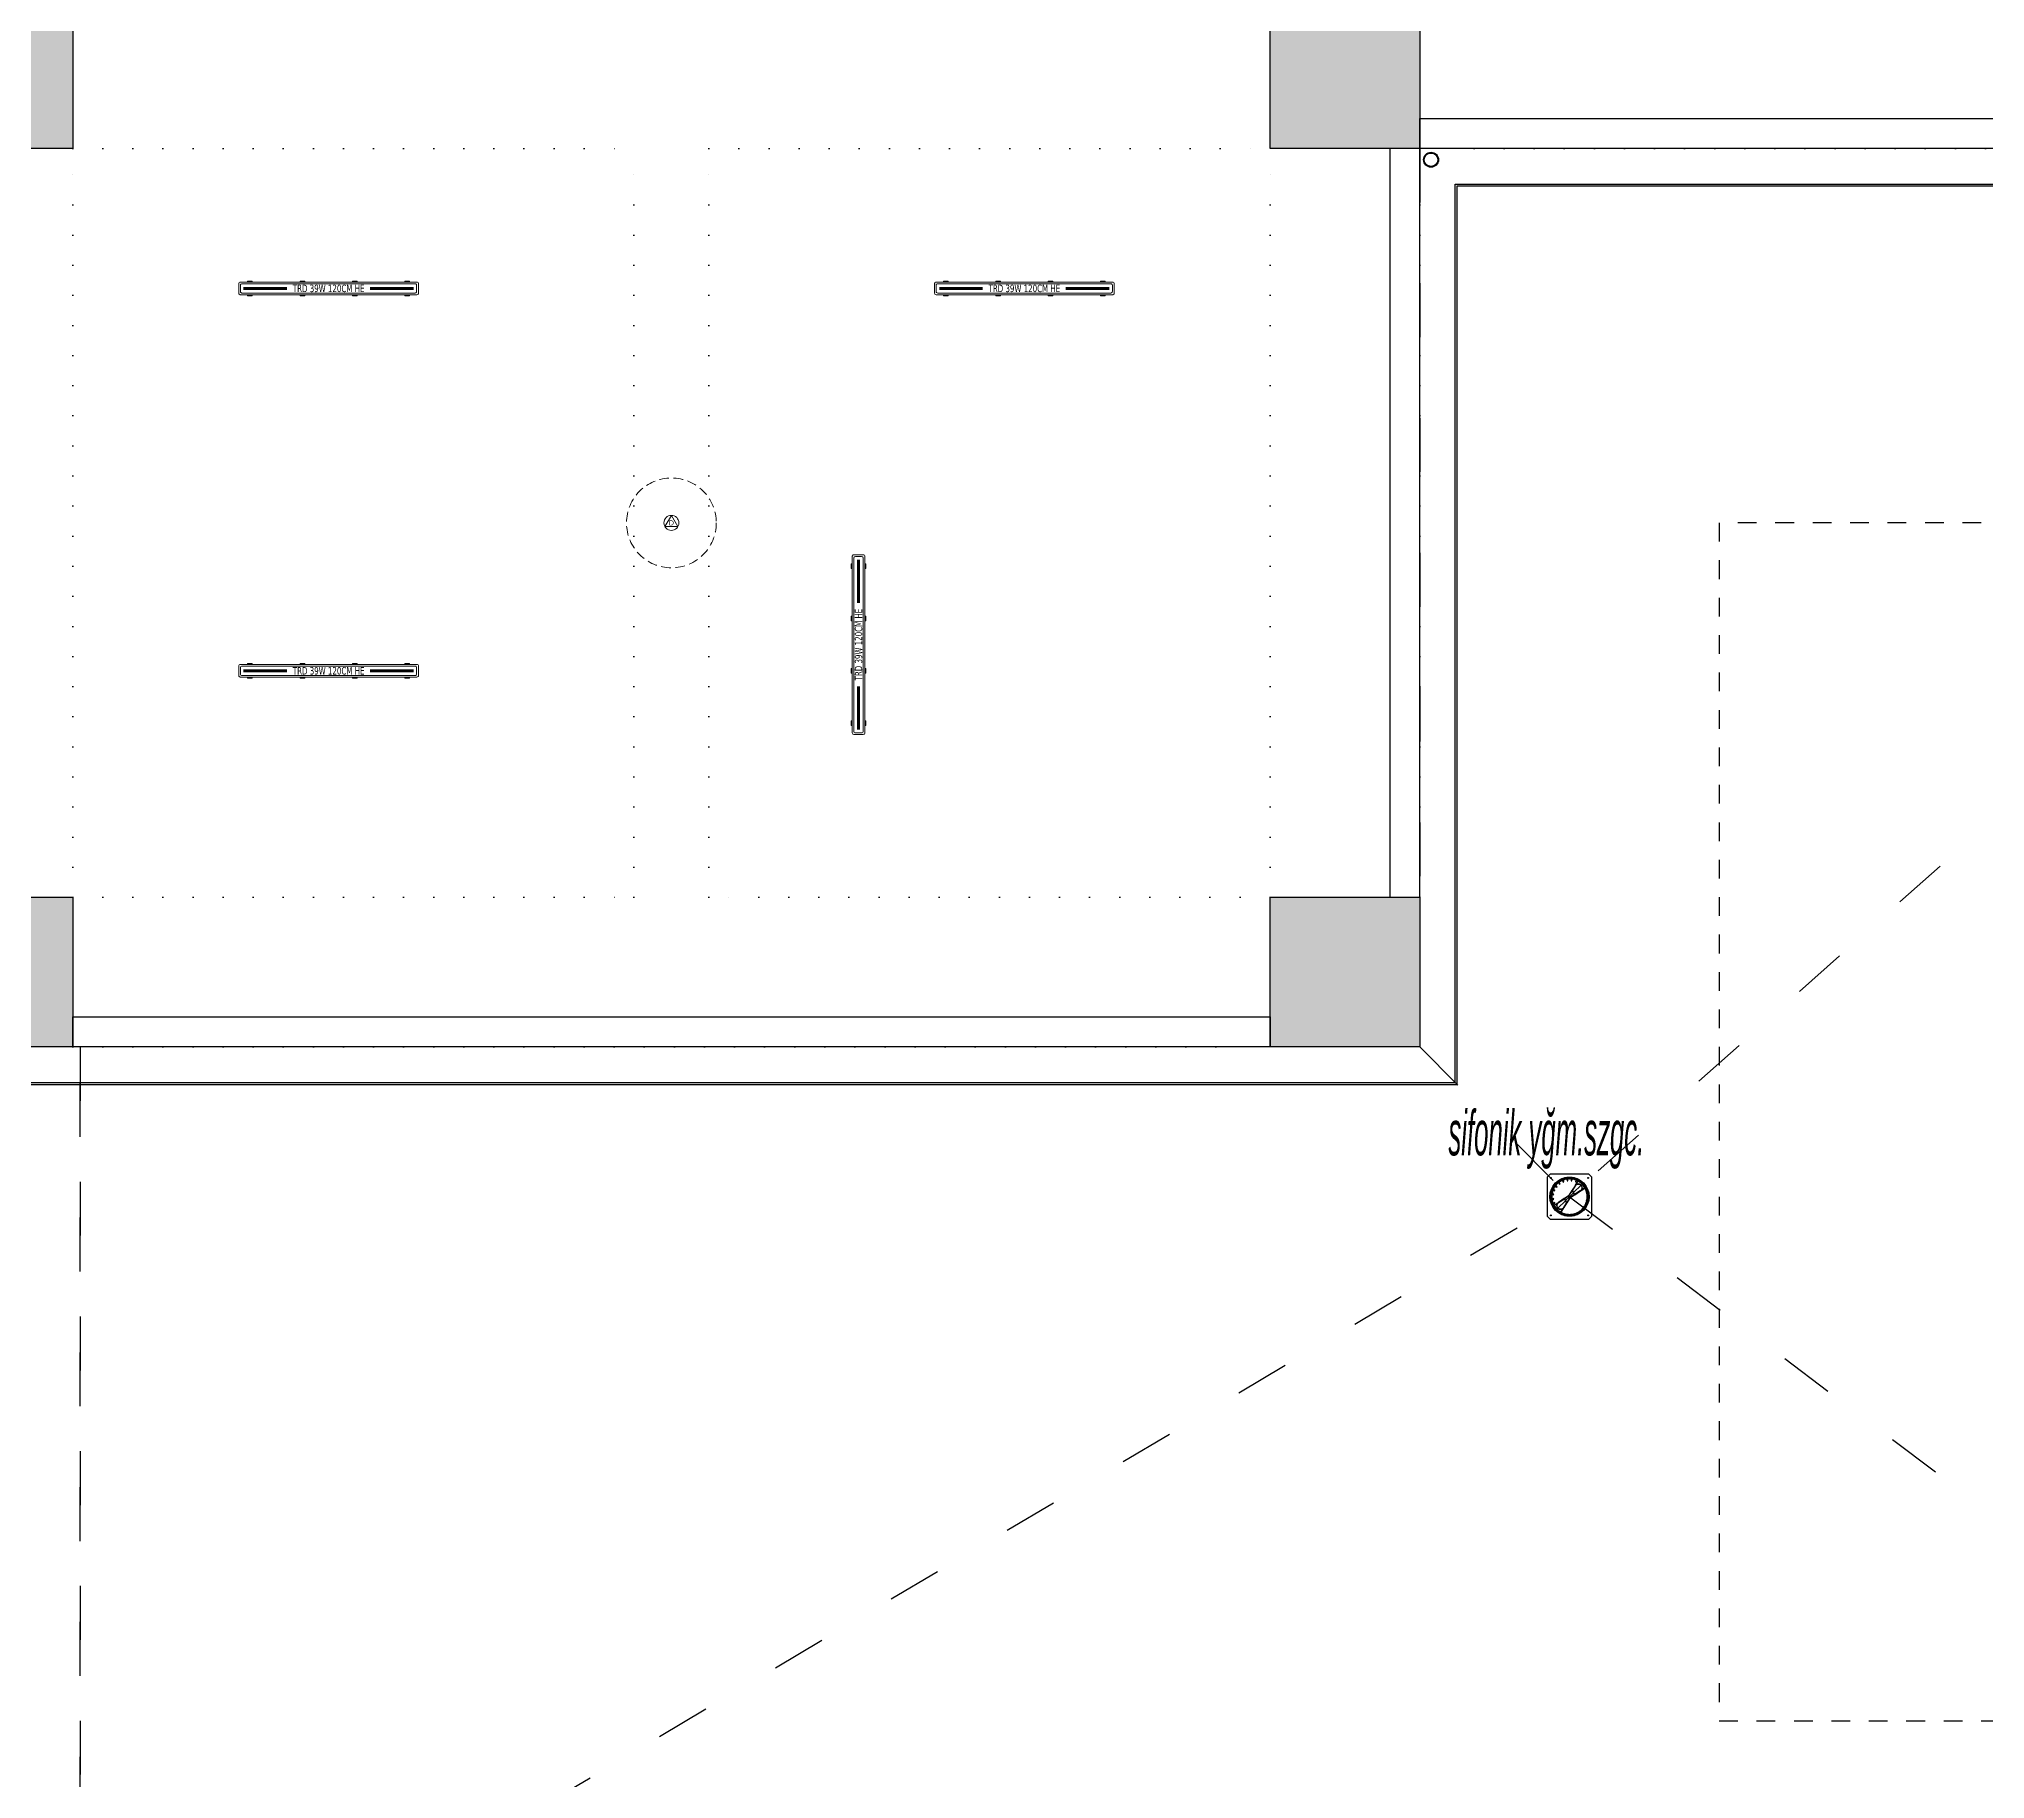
# Model space of a CAD drawing. Header units: centimetres. Extents: x 405564 to 502064, y 46284 to 60634.
# Drawn here: x 421527 to 422827, y 53944 to 55106 of the extents above; entities that cross this region are included whole.
import ezdxf
from ezdxf.enums import TextEntityAlignment as Align

# ---------------------------------------------------------------- set-up
doc = ezdxf.new("R2010")
doc.units = ezdxf.units.CM
for name, pattern in [('3+1_3b$0$DASHED', [0.25, 0.125, -0.125]), ('ACAD_ISO03W100', [30, 12, -18]), ('ACAD_ISO07W100', [3, 0, -3]), ('DOT', [0.25, 0, -0.25]), ('HIDDEN', [9.525, 6.35, -3.175])]:
    doc.linetypes.add(name, pattern=pattern)
doc.layers.get('0').update_dxf_attribs({"color": 8, "lineweight": 9})
for name, color, linetype, lineweight in [('0-KRCN-AYDINLATMA-130426', 8, 'Continuous', 9), ('0-KRCN-MİMARİ-220526', 8, 'Continuous', 9), ('0-KRCN-SHT-YAZI-ÇAP-PİSSU', 41, 'Continuous', 30), ('GEB-BEZUG', 8, 'Continuous', 25)]:
    doc.layers.add(name, color=color, linetype=linetype, lineweight=lineweight)
for name, color, linetype in [('AS_DOS_TERAS_UST', 8, 'ACAD_ISO07W100'), ('AS_DUV_CIMENTO ESASLI PANEL CEPHE KAPLAMASI', 8, 'Continuous'), ('AS_DUV_GAZBETON', 8, 'Continuous'), ('AS_GOR', 8, 'Continuous'), ('AS_TA_BETONARME', 5, 'Continuous'), ('AS_TA_TARAMA', 8, 'Continuous'), ('AS_TES_SUZGEC', 171, 'Continuous'), ('AS_YAZI_EGIM', 8, 'Continuous')]:
    doc.layers.add(name, color=color, linetype=linetype)
doc.styles.add('2', font='arial.ttf', dxfattribs={"width": 0.9, "height": 200})
doc.styles.add('TAHOMA', font='tahoma.ttf')
doc.styles.add('ÇAP-2', font='ARIALNBI.TTF')

# ---------------------------------------------------------------- blocks, each defined once
blk = doc.blocks.new('TRD 39W 120CM ELP')
at = {"layer": '0-KRCN-AYDINLATMA-130426'}
h = blk.add_hatch(color=256, dxfattribs=at)
h.dxf.hatch_style = 1
h.paths.add_polyline_path([(-54.3, 4.2), (-51.2, 4.2), (-51.2, 4.9), (-54.3, 4.9)])
h = blk.add_hatch(color=256, dxfattribs=at)
h.dxf.hatch_style = 1
h.paths.add_polyline_path([(-19.3, 4.2), (-16.2, 4.2), (-16.2, 4.9), (-19.3, 4.9)])
h = blk.add_hatch(color=256, dxfattribs=at)
h.dxf.hatch_style = 1
h.paths.add_polyline_path([(15.7, 4.2), (18.8, 4.2), (18.8, 4.9), (15.7, 4.9)])
h = blk.add_hatch(color=256, dxfattribs=at)
h.dxf.hatch_style = 1
h.paths.add_polyline_path([(50.7, 4.2), (53.8, 4.2), (53.8, 4.9), (50.7, 4.9)])
h = blk.add_hatch(color=256, dxfattribs=at)
h.dxf.hatch_style = 1
h.paths.add_polyline_path([(-54.3, -4.2), (-51.2, -4.2), (-51.2, -4.9), (-54.3, -4.9)])
h = blk.add_hatch(color=256, dxfattribs=at)
h.dxf.hatch_style = 1
h.paths.add_polyline_path([(-19.3, -4.2), (-16.2, -4.2), (-16.2, -4.9), (-19.3, -4.9)])
h = blk.add_hatch(color=256, dxfattribs=at)
h.dxf.hatch_style = 1
h.paths.add_polyline_path([(15.7, -4.2), (18.8, -4.2), (18.8, -4.9), (15.7, -4.9)])
h = blk.add_hatch(color=256, dxfattribs=at)
h.dxf.hatch_style = 1
h.paths.add_polyline_path([(50.7, -4.2), (53.8, -4.2), (53.8, -4.9), (50.7, -4.9)])
for points in [[(-59.2, 4.2), (58.8, 4.2, -0.414214), (59.8, 3.2), (59.8, -3.2, -0.414214), (58.8, -4.2), (-59.2, -4.2, -0.414214), (-60.2, -3.2), (-60.2, 3.2, -0.414214)], [(-58.1, 3.1), (57.6, 3.1, -0.414214), (58.6, 2.1), (58.6, -2.1, -0.414214), (57.6, -3.1), (-58.1, -3.1, -0.414214), (-59.1, -2.1), (-59.1, 2.1, -0.414214)]]:
    blk.add_lwpolyline(points, format="xyb", close=True, dxfattribs=at)
at = {"layer": '0-KRCN-AYDINLATMA-130426', "const_width": 2, "elevation": 1}
for points in [[(-57.1, 0), (-28, 0)], [(27.5, 0), (56.6, 0)]]:
    blk.add_lwpolyline(points, dxfattribs=at)
at = {"layer": '0-KRCN-AYDINLATMA-130426'}
for points in [[(-54.3, 4.2), (-51.2, 4.2), (-51.2, 4.9), (-54.3, 4.9)], [(-19.3, 4.2), (-16.2, 4.2), (-16.2, 4.9), (-19.3, 4.9)], [(15.7, 4.2), (18.8, 4.2), (18.8, 4.9), (15.7, 4.9)], [(50.7, 4.2), (53.8, 4.2), (53.8, 4.9), (50.7, 4.9)], [(-54.3, -4.2), (-51.2, -4.2), (-51.2, -4.9), (-54.3, -4.9)], [(-19.3, -4.2), (-16.2, -4.2), (-16.2, -4.9), (-19.3, -4.9)], [(15.7, -4.2), (18.8, -4.2), (18.8, -4.9), (15.7, -4.9)], [(50.7, -4.2), (53.8, -4.2), (53.8, -4.9), (50.7, -4.9)]]:
    blk.add_lwpolyline(points, close=True, dxfattribs=at)
at = {"layer": '0-KRCN-AYDINLATMA-130426', "ltscale": 60, "style": 'TAHOMA', "width": 0.8}
blk.add_text('TRD 39W 120CM HE', height=5, dxfattribs=at).set_placement((-0.2, 0), align=Align.MIDDLE_CENTER)
blk = doc.blocks.new('KD')
at = {"layer": '0-KRCN-AYDINLATMA-130426'}
for p, q in [((0, 5), (-4.3, -2.5)), ((4.3, -2.5), (0, 5)), ((4.3, -2.5), (-4.3, -2.5))]:
    blk.add_line(p, q, dxfattribs=at)
at = {"layer": '0-KRCN-AYDINLATMA-130426', "linetype": 'HIDDEN'}
blk.add_circle((0, 0), 30, dxfattribs=at)
at = {"layer": '0-KRCN-AYDINLATMA-130426'}
blk.add_circle((0, 0), 5, dxfattribs=at)
at = {"layer": '0-KRCN-AYDINLATMA-130426', "style": '2'}
blk.add_text('D', height=3.36, dxfattribs=at).set_placement((0, 0), align=Align.MIDDLE_CENTER)
blk = doc.blocks.new('G$C4A951D59')
at = {"layer": '0-KRCN-AYDINLATMA-130426'}
for name, p in [('TRD 39W 120CM ELP', (16156.9, 7805.1)), ('TRD 39W 120CM ELP', (16621.7, 7805.1)), ('KD', (16385.7, 7648.5)), ('TRD 39W 120CM ELP', (16156.9, 7549.7))]:
    blk.add_blockref(name, p, dxfattribs=at)
at = {"layer": '0-KRCN-AYDINLATMA-130426', "rotation": 90}
blk.add_blockref('TRD 39W 120CM ELP', (16510.7, 7567.4), dxfattribs=at)
blk = doc.blocks.new('Einfügepunkt')
at = {"layer": 'GEB-BEZUG'}
for p, q in [((-1, -1), (1, 1)), ((-1, 1), (1, -1))]:
    blk.add_line(p, q, dxfattribs=at)
blk = doc.blocks.new('sifonik-suzgec')
at = {"layer": 'AS_TES_SUZGEC', "ltscale": 25}
for p, q in [((-15, 13), (-13, 15)), ((13, 15), (-13, 15)), ((0, 13.1), (-0.2, 12.9)), ((0, 13.1), (0, 12.3)), ((0.2, 12.9), (0, 13.1)), ((13, 15), (15, 13)), ((-15, 13), (-15, -13)), ((-12.9, 0.2), (-13.1, 0)), ((-12.9, 0.2), (-12.2, 0.2)), ((-12.4, 3.5), (-12.6, 3.4)), ((-12.6, 3.4), (-12.5, 3.2)), ((-12.6, 3.4), (-11.9, 3.2)), ((-12.5, 3.2), (-11.8, 3)), ((-12.4, 3.5), (-11.7, 3.3)), ((-12.3, 0), (-12.2, 0.2)), ((-12.2, 0.2), (-11.8, 0.2)), ((-11.9, 3.2), (-11.7, 3.3)), ((-11.8, 3), (-11.9, 3.2)), ((-11.4, 2.9), (-11.8, 3)), ((-11.7, 3.3), (-11.3, 3.2)), ((-10.5, 1.6), (-11.7, 1.7)), ((-11.7, 1.4), (-10.6, 1.2)), ((-11.1, 6.6), (-11.3, 6.5)), ((-11.3, 6.5), (-11.3, 6.3)), ((-11.3, 6.5), (-10.7, 6.2)), ((-11.3, 6.3), (-10.6, 5.9)), ((-11.1, 6.6), (-10.4, 6.2)), ((-11, 4.3), (-9.9, 3.9)), ((-9.8, 4.2), (-10.8, 4.7)), ((-10.7, 6.2), (-10.4, 6.2)), ((-10.6, 5.9), (-10.7, 6.2)), ((-10.3, 5.7), (-10.6, 5.9)), ((-10.6, 1.2), (-10.5, 1.6)), ((-10.4, 6.2), (-10.1, 6.1)), ((-9.9, 3.9), (-9.8, 4.2)), ((-9.5, 7), (-8.5, 6.3)), ((-8.3, 6.6), (-9.3, 7.3)), ((-9.2, 9.2), (-9.2, 9)), ((-9, 9.2), (-9.2, 9.2)), ((-9.2, 9.2), (-8.7, 8.7)), ((-9.2, 9), (-8.7, 8.5)), ((-9, 9.2), (-8.5, 8.7)), ((-8.7, 8.7), (-8.5, 8.7)), ((-8.7, 8.5), (-8.7, 8.7)), ((-8.5, 8.2), (-8.7, 8.5)), ((-8.5, 8.7), (-8.2, 8.5)), ((-8.5, 6.3), (-8.3, 6.6)), ((-7.3, 9.3), (-6.6, 8.3)), ((-6.3, 8.5), (-7, 9.5)), ((-6.5, 11.3), (-6.6, 11.1)), ((-6.6, 11.1), (-6.2, 10.4)), ((-6.6, 8.3), (-6.3, 8.5)), ((-6.5, 11.3), (-6.2, 10.7)), ((-6.3, 11.3), (-6.5, 11.3)), ((-6.3, 11.3), (-5.9, 10.6)), ((-6.2, 10.7), (-5.9, 10.6)), ((-6.2, 10.4), (-6.2, 10.7)), ((-6.1, 10.1), (-6.2, 10.4)), ((-5.9, 10.6), (-5.7, 10.3)), ((-4.7, 10.8), (-4.2, 9.8)), ((-3.9, 9.9), (-4.3, 11)), ((-4.2, 9.8), (-3.9, 9.9)), ((-3.4, 12.6), (-3.5, 12.4)), ((-3.5, 12.4), (-3.3, 11.7)), ((-3.4, 12.6), (-3.2, 11.9)), ((-3.2, 12.5), (-3.4, 12.6)), ((-3.3, 11.7), (-3.2, 11.9)), ((-3.2, 11.3), (-3.3, 11.7)), ((-0.6, 0.6), (-3.3, -1.2)), ((-3.3, -1.3), (-0.5, 0.5)), ((-3.2, 12.5), (-3, 11.8)), ((-3.2, 11.9), (-3, 11.8)), ((-3, 11.8), (-2.9, 11.4)), ((-1.7, 11.7), (-1.6, 10.5)), ((-1.6, 10.5), (-1.2, 10.6)), ((-1.2, 10.6), (-1.4, 11.7)), ((1.8, 4.2), (-0.6, 0.6)), ((-0.6, 0.6), (-0.5, 0.5)), ((-0.5, 0.5), (1.8, 4.1)), ((-0.5, 0.5), (0, 0)), ((-0.2, 12.9), (-0.2, 12.2)), ((-0.2, 12.2), (0, 12.3)), ((-0.2, 11.8), (-0.2, 12.2)), ((0, 12.3), (0.2, 12.2)), ((0, 0), (2.6, 2.6)), ((0, 0), (0, 0.2)), ((0.2, 12.9), (0.2, 12.2)), ((0.2, 12.2), (0.2, 11.8)), ((3.3, 1.3), (0.5, -0.5)), ((0.6, -0.6), (3.3, 1.2)), ((1.4, 11.7), (1.2, 10.6)), ((1.2, 10.6), (1.6, 10.5)), ((1.6, 10.5), (1.7, 11.7)), ((1.9, 4.3), (1.8, 4.2)), ((1.8, 4.2), (1.8, 4.1)), ((1.8, 4.2), (1.8, 4.2)), ((1.8, 4.1), (1.8, 4.2)), ((2.6, 2.6), (1.8, 4.2)), ((1.8, 4.1), (2.6, 2.6)), ((3.8, 7.3), (1.9, 4.3)), ((1.9, 4.3), (3.9, 7.2)), ((1.9, 4.2), (1.9, 4.3)), ((1.9, 4.3), (1.9, 4.2)), ((1.9, 4.3), (1.9, 4.3)), ((2.7, 2.7), (1.9, 4.3)), ((1.9, 4.2), (2.7, 2.7)), ((2.6, 2.6), (2.6, 2.6)), ((2.6, 2.6), (2.6, 2.6)), ((2.6, 2.6), (3.3, 1.3)), ((3.3, 1.3), (2.6, 2.6)), ((2.7, 2.7), (7.7, 7.7)), ((2.7, 2.7), (2.7, 2.7)), ((2.7, 2.7), (2.7, 2.7)), ((2.7, 2.7), (3.4, 1.4)), ((3.4, 1.4), (2.7, 2.7)), ((2.9, 11.4), (3, 11.8)), ((3.2, 12.5), (3, 11.8)), ((3, 11.8), (3.2, 11.9)), ((3.4, 12.6), (3.2, 11.9)), ((3.4, 12.6), (3.2, 12.5)), ((3.2, 11.9), (3.3, 11.7)), ((3.3, 11.7), (3.2, 11.3)), ((3.5, 12.4), (3.3, 11.7)), ((3.3, 1.2), (3.5, 1.3)), ((3.3, 1.3), (3.3, 1.3)), ((3.3, 1.2), (3.3, 1.3)), ((3.3, 1.3), (3.3, 1.2)), ((3.5, 12.4), (3.4, 12.6)), ((7.2, 3.9), (3.4, 1.4)), ((3.4, 1.4), (3.4, 1.4)), ((3.5, 1.3), (3.4, 1.4)), ((3.4, 1.4), (3.5, 1.3)), ((3.5, 1.3), (7.3, 3.8)), ((3.8, 7.3), (4.1, 7.7)), ((4.3, 11), (3.9, 9.9)), ((3.9, 9.9), (4.2, 9.8)), ((4.1, 7.7), (5.7, 10.3)), ((4.2, 9.8), (4.7, 10.8)), ((5.7, 10.3), (5.9, 10.5)), ((6.3, 11.3), (5.9, 10.5)), ((5.9, 10.5), (6.1, 10.6)), ((6.5, 11.3), (6.1, 10.6)), ((6.1, 10.6), (6.2, 10.3)), ((6.2, 10.3), (6.1, 10.1)), ((6.6, 11.1), (6.2, 10.3)), ((6.5, 11.3), (6.3, 11.3)), ((6.6, 11.1), (6.5, 11.3)), ((6.6, 9.8), (6.8, 9.9)), ((7.2, 9.3), (7.4, 9.5)), ((7.7, 4.1), (7.3, 3.8)), ((7.7, 9.2), (7.6, 9.1)), ((7.7, 7.7), (8.6, 8.6)), ((7.7, 4.1), (10.3, 5.7)), ((10.3, 5.8), (7.9, 4.3)), ((8.2, 8.5), (8.4, 8.6)), ((9, 9.2), (8.4, 8.6)), ((8.4, 8.6), (8.6, 8.6)), ((8.6, 8.4), (8.5, 8.2)), ((9.2, 9.2), (8.6, 8.6)), ((9.2, 9), (8.6, 8.4)), ((8.6, 8.6), (8.6, 8.4)), ((9.2, 9.2), (9, 9.2)), ((9.1, 7.6), (9.2, 7.7)), ((9.2, 9), (9.2, 9.2)), ((9.3, 7.2), (9.5, 7.4)), ((9.9, 6.8), (9.8, 6.6)), ((10.1, 6.1), (10.3, 6.2)), ((11.1, 6.6), (10.3, 6.2)), ((10.3, 6.2), (10.6, 6.1)), ((10.5, 6), (10.3, 5.8)), ((10.3, 5.7), (10.5, 5.9)), ((10.3, 5.8), (10.3, 5.7)), ((11.3, 6.3), (10.5, 5.9)), ((10.6, 6.1), (10.5, 6)), ((10.5, 5.9), (10.5, 6)), ((11.3, 6.5), (10.6, 6.1)), ((11.3, 6.5), (11.1, 6.6)), ((11.3, 6.3), (11.3, 6.5)), ((11.7, 3.3), (11.3, 3.2)), ((11.4, 2.9), (11.8, 3)), ((12.4, 3.5), (11.7, 3.3)), ((11.9, 3.2), (11.7, 3.3)), ((11.8, 3), (11.9, 3.2)), ((12.5, 3.2), (11.8, 3)), ((12.2, 0.2), (11.8, 0.2)), ((12.6, 3.4), (11.9, 3.2)), ((12.3, 0), (12.2, 0.2)), ((12.9, 0.2), (12.2, 0.2)), ((12.6, 3.4), (12.4, 3.5)), ((12.5, 3.2), (12.6, 3.4)), ((13.1, 0), (12.9, 0.2)), ((15, -13), (15, 13)), ((-13, -15), (-15, -13)), ((-13.1, 0), (-12.9, -0.2)), ((-13.1, 0), (-12.3, 0)), ((-12.9, -0.2), (-12.2, -0.2)), ((-12.5, -3.2), (-12.6, -3.4)), ((-12.6, -3.4), (-11.9, -3.2)), ((-12.6, -3.4), (-12.4, -3.5)), ((-12.5, -3.2), (-11.8, -3)), ((-12.4, -3.5), (-11.7, -3.3)), ((-12.2, -0.2), (-12.3, 0)), ((-11.8, -0.2), (-12.2, -0.2)), ((-11.9, -3.2), (-11.8, -3)), ((-11.7, -3.3), (-11.9, -3.2)), ((-11.8, -3), (-11.4, -2.9)), ((-10.6, -1.2), (-11.7, -1.4)), ((-11.7, -1.7), (-10.5, -1.6)), ((-11.3, -3.2), (-11.7, -3.3)), ((-11.3, -6.3), (-10.5, -5.9)), ((-11.3, -6.5), (-10.6, -6.1)), ((-11.3, -6.3), (-11.3, -6.5)), ((-11.3, -6.5), (-11.1, -6.6)), ((-11.1, -6.6), (-10.3, -6.2)), ((-9.9, -3.9), (-11, -4.3)), ((-10.8, -4.7), (-9.8, -4.2)), ((-10.5, -1.6), (-10.6, -1.2)), ((-10.6, -6.1), (-10.5, -5.9)), ((-10.3, -6.2), (-10.6, -6.1)), ((-10.5, -5.9), (-10.3, -5.7)), ((-10.3, -5.7), (-7.7, -4.1)), ((-10.1, -6.1), (-10.3, -6.2)), ((-9.8, -4.2), (-9.9, -3.9)), ((-9.9, -6.8), (-9.8, -6.6)), ((-9.3, -7.2), (-9.5, -7.4)), ((-9.1, -7.6), (-9.2, -7.7)), ((-9.2, -9), (-8.6, -8.4)), ((-9.2, -9.2), (-8.6, -8.6)), ((-9.2, -9), (-9.2, -9.2)), ((-9.2, -9.2), (-9, -9.2)), ((-9, -9.2), (-8.4, -8.6)), ((-8.6, -8.6), (-7.7, -7.7)), ((-8.6, -8.4), (-8.5, -8.2)), ((-8.6, -8.6), (-8.6, -8.4)), ((-8.4, -8.6), (-8.6, -8.6)), ((-8.2, -8.5), (-8.4, -8.6)), ((-7.7, -7.7), (-2.7, -2.7)), ((-7.7, -4.1), (-7.3, -3.8)), ((-7.7, -9.2), (-7.6, -9.1)), ((-7.2, -9.3), (-7.4, -9.5)), ((-3.5, -1.3), (-7.3, -3.8)), ((-7.3, -3.9), (-3.4, -1.4)), ((-6.6, -9.8), (-6.8, -9.9)), ((-6.6, -11.1), (-6.2, -10.3)), ((-6.6, -11.1), (-6.5, -11.3)), ((-6.5, -11.3), (-6.1, -10.6)), ((-6.5, -11.3), (-6.3, -11.3)), ((-6.3, -11.3), (-5.9, -10.5)), ((-6.2, -10.3), (-6.1, -10.1)), ((-6.1, -10.6), (-6.2, -10.3)), ((-6, -10.5), (-6.1, -10.6)), ((-5.8, -10.3), (-6, -10.5)), ((-6, -10.5), (-5.9, -10.5)), ((-5.9, -10.5), (-5.7, -10.3)), ((-4.3, -7.9), (-5.8, -10.3)), ((-5.7, -10.3), (-5.8, -10.3)), ((-5.7, -10.3), (-4.1, -7.7)), ((-3.8, -7.3), (-4.1, -7.7)), ((-1.9, -4.3), (-3.9, -7.3)), ((-3.8, -7.3), (-1.9, -4.3)), ((-3.3, -1.2), (-3.5, -1.3)), ((-3.5, -1.3), (-3.4, -1.4)), ((-3.4, -1.4), (-3.5, -1.3)), ((-3.5, -12.4), (-3.3, -11.7)), ((-3.5, -12.4), (-3.4, -12.6)), ((-3.4, -1.4), (-3.4, -1.4)), ((-2.7, -2.7), (-3.4, -1.4)), ((-3.4, -1.4), (-2.7, -2.7)), ((-3.4, -12.6), (-3.2, -11.9)), ((-3.4, -12.6), (-3.2, -12.5)), ((-3.3, -1.3), (-3.3, -1.2)), ((-3.3, -1.2), (-3.3, -1.3)), ((-3.3, -1.3), (-3.3, -1.3)), ((-2.6, -2.6), (-3.3, -1.3)), ((-3.3, -1.3), (-2.6, -2.6)), ((-3.2, -11.3), (-3.3, -11.7)), ((-3.3, -11.7), (-3.2, -11.9)), ((-3.2, -11.9), (-3, -11.8)), ((-3.2, -12.5), (-3, -11.8)), ((-3, -11.8), (-2.9, -11.4)), ((-2.7, -2.7), (-2.7, -2.7)), ((-2.7, -2.7), (-1.9, -4.3)), ((-1.9, -4.2), (-2.7, -2.7)), ((-2.7, -2.7), (-2.7, -2.7)), ((-2.6, -2.6), (0, 0)), ((-2.6, -2.6), (-2.6, -2.6)), ((-2.6, -2.6), (-1.8, -4.2)), ((-1.8, -4.1), (-2.6, -2.6)), ((-2.6, -2.6), (-2.6, -2.6)), ((-1.9, -4.3), (-1.8, -4.2)), ((-1.9, -4.2), (-1.9, -4.3)), ((-1.9, -4.3), (-1.9, -4.2)), ((-1.9, -4.3), (-1.9, -4.3)), ((0.5, -0.5), (-1.8, -4.1)), ((-1.8, -4.2), (0.6, -0.6)), ((-1.8, -4.2), (-1.8, -4.1)), ((-1.8, -4.1), (-1.8, -4.2)), ((-1.8, -4.2), (-1.8, -4.2)), ((0, 0), (-0.3, 0)), ((-0.2, -11.8), (-0.2, -12.2)), ((-0.2, -12.2), (0, -12.3)), ((-0.2, -12.9), (-0.2, -12.2)), ((-0.2, -12.9), (0, -13.1)), ((0, 0), (0.5, -0.5)), ((0, 0), (0.2, 0)), ((0, 0), (0, -0.3)), ((0, -12.3), (0.2, -12.2)), ((0, -13.1), (0, -12.3)), ((0, -13.1), (0.2, -12.9)), ((0.2, -12.2), (0.2, -11.8)), ((0.2, -12.9), (0.2, -12.2)), ((0.6, -0.6), (0.5, -0.5)), ((2.9, -11.4), (3, -11.8)), ((3, -11.8), (3.2, -11.9)), ((3.2, -12.5), (3, -11.8)), ((3.3, -11.7), (3.2, -11.3)), ((3.2, -11.9), (3.3, -11.7)), ((3.4, -12.6), (3.2, -11.9)), ((3.2, -12.5), (3.4, -12.6)), ((3.5, -12.4), (3.3, -11.7)), ((3.4, -12.6), (3.5, -12.4)), ((5.7, -10.3), (5.9, -10.6)), ((5.9, -10.6), (6.2, -10.7)), ((6.3, -11.3), (5.9, -10.6)), ((6.2, -10.4), (6.1, -10.1)), ((6.2, -10.7), (6.2, -10.4)), ((6.6, -11.1), (6.2, -10.4)), ((6.5, -11.3), (6.2, -10.7)), ((6.3, -11.3), (6.5, -11.3)), ((6.5, -11.3), (6.6, -11.1)), ((8.2, -8.5), (8.5, -8.7)), ((8.7, -8.5), (8.5, -8.2)), ((8.5, -8.7), (8.7, -8.7)), ((9, -9.2), (8.5, -8.7)), ((8.7, -8.7), (8.7, -8.5)), ((9.2, -9), (8.7, -8.5)), ((9.2, -9.2), (8.7, -8.7)), ((9, -9.2), (9.2, -9.2)), ((9.2, -9.2), (9.2, -9)), ((10.1, -6.1), (10.4, -6.2)), ((10.6, -5.9), (10.3, -5.7)), ((10.4, -6.2), (10.7, -6.2)), ((11.1, -6.6), (10.4, -6.2)), ((10.7, -6.2), (10.6, -5.9)), ((11.3, -6.3), (10.6, -5.9)), ((11.3, -6.5), (10.7, -6.2)), ((11.1, -6.6), (11.3, -6.5)), ((11.3, -3.2), (11.7, -3.3)), ((11.3, -6.5), (11.3, -6.3)), ((11.8, -3), (11.4, -2.9)), ((11.7, -3.3), (11.9, -3.2)), ((12.4, -3.5), (11.7, -3.3)), ((11.8, -0.2), (12.2, -0.2)), ((11.9, -3.2), (11.8, -3)), ((12.5, -3.2), (11.8, -3)), ((12.6, -3.4), (11.9, -3.2)), ((12.2, -0.2), (12.3, 0)), ((12.9, -0.2), (12.2, -0.2)), ((13.1, 0), (12.3, 0)), ((12.4, -3.5), (12.6, -3.4)), ((12.6, -3.4), (12.5, -3.2)), ((12.9, -0.2), (13.1, 0)), ((15, -13), (13, -15)), ((-13, -15), (13, -15))]:
    blk.add_line(p, q, dxfattribs=at)
for centre, radius in [((0, 0), 13.1), ((-12.5, 12.5), 0.3), ((12.5, 12.5), 0.3), ((-12.5, -12.5), 0.3), ((12.5, -12.5), 0.3)]:
    blk.add_circle(centre, radius, dxfattribs=at)
for centre, radius, start, end in [((0, 0), 12.9, 165.8007, 179.1993), ((0, 0), 12.6, 165.8198, 179.1802), ((0, 0), 12.9, 150.8007, 164.1993), ((0, 0), 12.6, 150.8198, 164.1802), ((0, 0), 12.1, 165.8539, 179.1461), ((0, 0), 12, 165.8607, 179.1393), ((0, 0), 11.8, 165.8753, 179.1247), ((0, 0), 11.8, 171.6247, 173.3753), ((0, 0), 12.1, 150.8539, 164.1461), ((0, 0), 12, 150.8607, 164.1393), ((0, 0), 11.8, 150.8753, 164.1247), ((0, 0), 12.9, 135.8007, 149.1993), ((0, 0), 11.8, 156.6247, 158.3753), ((0, 0), 12.6, 135.8198, 149.1802), ((0, 0), 12.1, 135.8539, 149.1461), ((0, 0), 12, 135.8607, 149.1393), ((0, 0), 11.8, 135.8753, 149.1247), ((0, 0), 11.8, 141.6247, 143.3753), ((0, 0), 12.9, 120.8007, 134.1993), ((0, 0), 12.6, 120.8198, 134.1802), ((0, 0), 12.1, 120.8539, 134.1461), ((0, 0), 12, 120.8607, 134.1393), ((0, 0), 11.8, 120.8753, 134.1247), ((0, 0), 11.8, 126.6247, 128.3753), ((0, 0), 12.9, 105.8007, 119.1993), ((0, 0), 12.6, 105.8198, 119.1802), ((0, 0), 12.1, 105.8539, 119.1461), ((0, 0), 12, 105.8607, 119.1393), ((0, 0), 11.8, 105.8753, 119.1247), ((0, 0), 11.8, 111.6247, 113.3753), ((0, 0), 12.9, 90.8007, 104.1993), ((0, 0), 12.6, 90.8198, 104.1802), ((0, 0), 12.1, 90.8539, 104.1461), ((0, 0), 12, 90.8607, 104.1393), ((0, 0), 11.8, 90.8753, 104.1247), ((0, 0), 11.8, 96.6247, 98.3753), ((0, 0), 12.9, 75.8007, 89.1993), ((0, 0), 12.6, 75.8198, 89.1802), ((0, 0), 12.1, 75.8539, 89.1461), ((0, 0), 12, 75.8607, 89.1393), ((0, 0), 11.8, 75.8753, 89.1247), ((0, 0), 11.8, 81.6247, 83.3753), ((0, 0), 11.8, 60.8753, 74.1247), ((0, 0), 12.1, 60.8539, 74.1461), ((0, 0), 12, 60.8607, 74.1393), ((0, 0), 12.6, 60.8198, 74.1802), ((0, 0), 12.9, 60.8007, 74.1993), ((5.9, 5.9), 2.58, 45, 135.7807), ((0, 0), 11.8, 66.6247, 68.3753), ((0, 0), 11.8, 45.8753, 59.1247), ((0, 0), 12.1, 45.8539, 59.1461), ((0, 0), 12, 55.6693, 59.1393), ((0, 0), 12.6, 45.8198, 59.1802), ((0, 0), 12.9, 45.8007, 59.1993), ((0, 0), 12, 52.1808, 55.6693), ((0, 0), 12, 45.8607, 50.069), ((5.9, 5.9), 2.58, 321.1789, 45), ((5.9, 5.9), 2.58, 314.2193, 321.1789), ((0, 0), 11.8, 30.8753, 44.1247), ((0, 0), 12, 39.931, 44.1393), ((0, 0), 12.1, 30.8539, 44.1461), ((0, 0), 12.6, 30.8198, 44.1802), ((0, 0), 12.9, 30.8007, 44.1993), ((0, 0), 12, 34.3307, 37.8192), ((0, 0), 12, 30.8607, 34.3307), ((0, 0), 11.8, 15.8753, 29.1247), ((0, 0), 12, 15.8607, 29.1393), ((0, 0), 12.1, 15.8539, 29.1461), ((0, 0), 12.6, 15.8198, 29.1802), ((0, 0), 12.9, 15.8007, 29.1993), ((0, 0), 11.8, 0.8753, 14.1247), ((0, 0), 12, 0.8607, 14.1393), ((0, 0), 12.1, 0.8539, 14.1461), ((0, 0), 12.6, 0.8198, 14.1802), ((0, 0), 12.9, 0.8007, 14.1993), ((0, 0), 12.9, 180.8007, 194.1993), ((0, 0), 12.6, 180.8198, 194.1802), ((0, 0), 12.9, 195.8007, 209.1993), ((0, 0), 12.1, 180.8539, 194.1461), ((0, 0), 12.6, 195.8198, 209.1802), ((0, 0), 12, 180.8607, 194.1393), ((0, 0), 11.8, 180.8753, 194.1247), ((0, 0), 11.8, 186.6247, 188.3753), ((0, 0), 12.1, 195.8539, 209.1461), ((0, 0), 12, 195.8607, 209.1393), ((0, 0), 11.8, 195.8753, 209.1247), ((0, 0), 12.9, 210.8007, 224.1993), ((0, 0), 11.8, 201.6247, 203.3753), ((0, 0), 12.6, 210.8198, 224.1802), ((0, 0), 12.1, 210.8539, 224.1461), ((0, 0), 12, 210.8607, 214.3307), ((0, 0), 11.8, 210.8753, 224.1247), ((0, 0), 12, 214.3307, 217.8192), ((0, 0), 12, 219.931, 224.1393), ((0, 0), 12.9, 225.8007, 239.1993), ((0, 0), 12.6, 225.8198, 239.1802), ((-5.9, -5.9), 2.58, 134.2193, 225), ((0, 0), 12, 225.8607, 230.069), ((0, 0), 12.1, 225.8539, 239.1461), ((0, 0), 11.8, 225.8753, 239.1247), ((-5.9, -5.9), 2.58, 225, 308.8211), ((0, 0), 12, 232.1808, 235.6693), ((0, 0), 12, 235.6693, 239.1393), ((0, 0), 12.9, 240.8007, 254.1993), ((0, 0), 12.6, 240.8198, 254.1802), ((0, 0), 12.1, 240.8539, 254.1461), ((0, 0), 12, 240.8607, 254.1393), ((0, 0), 11.8, 240.8753, 254.1247), ((-5.9, -5.9), 2.58, 308.8211, 315.7807), ((0, 0), 12.9, 255.8007, 269.1993), ((0, 0), 12.6, 255.8198, 269.1802), ((0, 0), 12.1, 255.8539, 269.1461), ((0, 0), 11.8, 255.8753, 269.1247), ((0, 0), 12, 255.8607, 269.1393), ((0, 0), 11.8, 270.8753, 284.1247), ((0, 0), 12, 270.8607, 284.1393), ((0, 0), 12.1, 270.8539, 284.1461), ((0, 0), 12.6, 270.8198, 284.1802), ((0, 0), 12.9, 270.8007, 284.1993), ((0, 0), 11.8, 285.8753, 299.1247), ((0, 0), 12, 285.8607, 299.1393), ((0, 0), 12.1, 285.8539, 299.1461), ((0, 0), 12.6, 285.8198, 299.1802), ((0, 0), 12.9, 285.8007, 299.1993), ((0, 0), 11.8, 300.8753, 314.1247), ((0, 0), 12, 300.8607, 314.1393), ((0, 0), 12.1, 300.8539, 314.1461), ((0, 0), 12.6, 300.8198, 314.1802), ((0, 0), 12.9, 300.8007, 314.1993), ((0, 0), 11.8, 315.8753, 329.1247), ((0, 0), 12, 315.8607, 329.1393), ((0, 0), 12.1, 315.8539, 329.1461), ((0, 0), 12.6, 315.8198, 329.1802), ((0, 0), 12.9, 315.8007, 329.1993), ((0, 0), 11.8, 330.8753, 344.1247), ((0, 0), 12, 330.8607, 344.1393), ((0, 0), 12.1, 330.8539, 344.1461), ((0, 0), 12.6, 330.8198, 344.1802), ((0, 0), 12.9, 330.8007, 344.1993), ((0, 0), 11.8, 345.8753, 359.1247), ((0, 0), 12, 345.8607, 359.1393), ((0, 0), 12.1, 345.8539, 359.1461), ((0, 0), 12.6, 345.8198, 359.1802), ((0, 0), 12.9, 345.8007, 359.1993)]:
    blk.add_arc(centre, radius, start, end, dxfattribs=at)
for points, knots in [([(7.7, 7.7), (7.6, 7.8), (7.5, 7.9), (7.1, 8.2), (6.8, 8.3), (6.2, 8.4), (5.9, 8.5), (5.6, 8.4), (5.4, 8.4), (5.2, 8.3), (4.7, 8.2), (4.6, 8.1), (4.3, 7.9), (4.1, 7.7), (3.9, 7.5), (3.9, 7.4), (3.8, 7.3)], [-0.783062, -0.783062, -0.783062, -0.783062, -0.634163, -0.634163, -0.192454, -0.192454, 0.106051, 0.106051, 0.106051, 0.404556, 0.404556, 0.625445, 0.625445, 0.846335, 0.846335, 0.994853, 0.994853, 0.994853, 0.994853]), ([(3.8, 7.3), (3.8, 7.3), (3.8, 7.3), (3.8, 7.3), (3.8, 7.3), (3.8, 7.3)], [0.994853329, 0.994853329, 0.994853329, 0.994853329, 0.995833954, 0.995833954, 0.996814579, 0.996814579, 0.996814579, 0.996814579]), ([(3.9, 7.3), (3.9, 7.4), (4, 7.5), (4.2, 7.7), (4.3, 7.8), (4.6, 8), (4.8, 8.1), (5.2, 8.3), (5.4, 8.3), (5.7, 8.4), (5.9, 8.4), (6.1, 8.4), (6.7, 8.3), (7.1, 8.1), (7.5, 7.8), (7.6, 7.7), (7.7, 7.7)], [-0.994853, -0.994853, -0.994853, -0.994853, -0.846335, -0.846335, -0.625445, -0.625445, -0.404556, -0.404556, -0.106051, -0.106051, -0.106051, 0.192454, 0.192454, 0.634163, 0.634163, 0.784802, 0.784802, 0.784802, 0.784802]), ([(3.9, 7.2), (3.9, 7.2), (3.9, 7.2), (3.9, 7.3), (3.9, 7.3), (3.9, 7.3)], [-0.996814579, -0.996814579, -0.996814579, -0.996814579, -0.995833954, -0.995833954, -0.994853329, -0.994853329, -0.994853329, -0.994853329]), ([(7.7, 7.7), (7.7, 7.6), (7.8, 7.5), (8, 7.2), (8.1, 7.1), (8.2, 6.7), (8.3, 6.6), (8.4, 6.1), (8.4, 5.9), (8.4, 5.7), (8.3, 5.4), (8.3, 5.2), (8, 4.6), (7.8, 4.3), (7.5, 4), (7.4, 3.9), (7.3, 3.9)], [2.356791, 2.356791, 2.356791, 2.356791, 2.50743, 2.50743, 2.728284, 2.728284, 2.949139, 2.949139, 3.247644, 3.247644, 3.247644, 3.546149, 3.546149, 3.987927, 3.987927, 4.136446, 4.136446, 4.136446, 4.136446]), ([(7.3, 3.8), (7.4, 3.9), (7.5, 3.9), (7.9, 4.3), (8.1, 4.6), (8.3, 5.2), (8.4, 5.4), (8.4, 5.6), (8.5, 5.9), (8.4, 6.2), (8.4, 6.6), (8.3, 6.8), (8.2, 7.1), (8.1, 7.3), (7.9, 7.5), (7.8, 7.6), (7.7, 7.7)], [-4.136446, -4.136446, -4.136446, -4.136446, -3.987927, -3.987927, -3.546149, -3.546149, -3.247644, -3.247644, -3.247644, -2.949139, -2.949139, -2.728284, -2.728284, -2.50743, -2.50743, -2.358531, -2.358531, -2.358531, -2.358531]), ([(7.7, 7.7), (7.7, 7.7), (7.7, 7.7), (7.7, 7.7), (7.7, 7.7), (7.7, 7.7)], [-0.1161431, -0.1161431, -0.1161431, -0.1161431, -0.0580714, -0.0580714, 0, 0, 0, 0]), ([(-7.3, -3.8), (-7.4, -3.9), (-7.5, -3.9), (-7.9, -4.3), (-8.1, -4.6), (-8.3, -5.2), (-8.4, -5.4), (-8.4, -5.6), (-8.5, -5.9), (-8.4, -6.2), (-8.4, -6.6), (-8.3, -6.8), (-8.2, -7.1), (-8.1, -7.3), (-7.9, -7.5), (-7.8, -7.6), (-7.7, -7.7)], [-4.136446, -4.136446, -4.136446, -4.136446, -3.987927, -3.987927, -3.546149, -3.546149, -3.247644, -3.247644, -3.247644, -2.949139, -2.949139, -2.728284, -2.728284, -2.50743, -2.50743, -2.358531, -2.358531, -2.358531, -2.358531]), ([(-7.7, -7.7), (-7.7, -7.6), (-7.8, -7.5), (-8, -7.2), (-8.1, -7.1), (-8.2, -6.7), (-8.3, -6.6), (-8.4, -6.1), (-8.4, -5.9), (-8.4, -5.7), (-8.3, -5.4), (-8.3, -5.2), (-8, -4.6), (-7.8, -4.3), (-7.5, -4), (-7.4, -3.9), (-7.3, -3.9)], [2.356791, 2.356791, 2.356791, 2.356791, 2.50743, 2.50743, 2.728284, 2.728284, 2.949139, 2.949139, 3.247644, 3.247644, 3.247644, 3.546149, 3.546149, 3.987927, 3.987927, 4.136446, 4.136446, 4.136446, 4.136446]), ([(-7.7, -7.7), (-7.6, -7.8), (-7.5, -7.9), (-7.1, -8.2), (-6.8, -8.3), (-6.2, -8.4), (-5.9, -8.5), (-5.6, -8.4), (-5.4, -8.4), (-5.2, -8.3), (-4.7, -8.2), (-4.6, -8.1), (-4.3, -7.9), (-4.1, -7.7), (-3.9, -7.5), (-3.9, -7.4), (-3.8, -7.3)], [-0.783062, -0.783062, -0.783062, -0.783062, -0.634163, -0.634163, -0.192454, -0.192454, 0.106051, 0.106051, 0.106051, 0.404556, 0.404556, 0.625445, 0.625445, 0.846335, 0.846335, 0.994853, 0.994853, 0.994853, 0.994853]), ([(-3.9, -7.3), (-3.9, -7.4), (-4, -7.5), (-4.2, -7.7), (-4.3, -7.8), (-4.6, -8), (-4.8, -8.1), (-5.2, -8.3), (-5.4, -8.3), (-5.7, -8.4), (-5.9, -8.4), (-6.1, -8.4), (-6.7, -8.3), (-7.1, -8.1), (-7.5, -7.8), (-7.6, -7.7), (-7.7, -7.7)], [-0.994853, -0.994853, -0.994853, -0.994853, -0.846335, -0.846335, -0.625445, -0.625445, -0.404556, -0.404556, -0.106051, -0.106051, -0.106051, 0.192454, 0.192454, 0.634163, 0.634163, 0.784802, 0.784802, 0.784802, 0.784802]), ([(-7.7, -7.7), (-7.7, -7.7), (-7.7, -7.7), (-7.7, -7.7), (-7.7, -7.7), (-7.7, -7.7)], [0, 0, 0, 0, 0.0580714, 0.0580714, 0.1161431, 0.1161431, 0.1161431, 0.1161431]), ([(-3.9, -7.3), (-3.9, -7.3), (-3.9, -7.3), (-3.9, -7.3), (-3.9, -7.3), (-3.9, -7.3)], [-0.996814579, -0.996814579, -0.996814579, -0.996814579, -0.995833954, -0.995833954, -0.994853329, -0.994853329, -0.994853329, -0.994853329]), ([(-3.8, -7.3), (-3.8, -7.3), (-3.8, -7.3), (-3.8, -7.3), (-3.8, -7.3), (-3.8, -7.3)], [0.994853329, 0.994853329, 0.994853329, 0.994853329, 0.995833954, 0.995833954, 0.996814579, 0.996814579, 0.996814579, 0.996814579])]:
    blk.add_open_spline(points, degree=3, knots=knots, dxfattribs=at)
for points in [[(7.3, 3.9), (7.3, 3.9), (7.2, 3.9), (7.2, 3.9)], [(7.3, 3.8), (7.3, 3.8), (7.3, 3.8), (7.3, 3.8)], [(-7.3, -3.8), (-7.3, -3.8), (-7.3, -3.8), (-7.3, -3.8)], [(-7.3, -3.9), (-7.3, -3.9), (-7.3, -3.9), (-7.3, -3.9)]]:
    blk.add_open_spline(points, degree=3, dxfattribs=at)
at = {"ltscale": 25, "xscale": 0.1000000000000008, "yscale": 0.1000000000000008, "zscale": 0.1000000000000008}
blk.add_blockref('Einfügepunkt', (0, 0), dxfattribs=at)
at = {"layer": '0-KRCN-SHT-YAZI-ÇAP-PİSSU', "linetype": 'Continuous', "style": 'ÇAP-2', "width": 0.5}
blk.add_text('sifonik yğm.szgc.', height=30, dxfattribs=at).set_placement((-80.9, 27.6))
blk = doc.blocks.new('catı yagmur inis tip')
at = {"linetype": 'ByBlock'}
for radius in [5, 4.5]:
    blk.add_circle((0, 0), radius, dxfattribs=at)
blk = doc.blocks.new('A$C6A10209E')
at = {"layer": 'AS_TA_TARAMA'}
h = blk.add_hatch(dxfattribs=at)
h.set_pattern_fill('ANSI33', color=256, scale=2, angle=105)
h.set_pattern_definition([(150, (5135.68, -3851.454), (-6.35, -10.998523), []), (150, (5133.355, -3842.78), (-6.35, -10.998523), [6.35, -3.175])])
h.paths.add_polyline_path([(16785.7, -6101.5), (16885.7, -6101.5), (16885.7, -6201.5), (16785.7, -6201.5)])
h.paths.add_polyline_path([(15885.7, -6101.5), (15985.7, -6101.5), (15985.7, -6201.5), (15885.7, -6201.5)])
h.paths.add_polyline_path([(14985.7, -6101.5), (15085.7, -6101.5), (15085.7, -6201.5), (14985.7, -6201.5)])
h.paths.add_polyline_path([(18485.7, -5501.5), (18585.7, -5501.5), (18585.7, -5601.5), (18485.7, -5601.5)])
h.paths.add_polyline_path([(17685.7, -5501.5), (17785.7, -5501.5), (17785.7, -5601.5), (17685.7, -5601.5)])
h.paths.add_polyline_path([(16785.7, -5501.5), (16885.7, -5501.5), (16885.7, -5601.5), (16785.7, -5601.5)])
h.paths.add_polyline_path([(15885.7, -5501.5), (15985.7, -5501.5), (15985.7, -5601.5), (15885.7, -5601.5)])
h.paths.add_polyline_path([(14985.7, -5501.5), (15085.7, -5501.5), (15085.7, -5601.5), (14985.7, -5601.5)])
h.paths.add_polyline_path([(17685.7, -4501.5), (17785.7, -4501.5), (17785.7, -4601.5), (17685.7, -4601.5)])
h.paths.add_polyline_path([(16785.7, -4501.5), (16885.7, -4501.5), (16885.7, -4601.5), (16785.7, -4601.5)])
h.paths.add_polyline_path([(15885.7, -4501.5), (15985.7, -4501.5), (15985.7, -4601.5), (15885.7, -4601.5)])
h.paths.add_polyline_path([(14985.7, -4501.5), (15085.7, -4501.5), (15085.7, -4601.5), (14985.7, -4601.5)])
h.paths.add_polyline_path([(13440.7, -5171.5), (14160.7, -5171.5), (14160.7, -5601.5), (13620.7, -5601.5), (13620.7, -5551.5), (14110.7, -5551.5), (14110.7, -5221.5), (13440.7, -5221.5)])
h.paths.add_polyline_path([(13285.7, -5171.5), (13285.7, -5221.5), (13235.7, -5221.5), (13235.7, -5551.5), (13285.7, -5551.5), (13285.7, -5601.5), (13185.7, -5601.5), (13185.7, -5171.5)])
h.paths.add_polyline_path([(18925.7, -5036.5), (18975.7, -5036.5), (18975.7, -4501.5), (18535.7, -4501.5), (18535.7, -3851.5), (18925.7, -3851.5), (18925.7, -4351.5), (18975.7, -4351.5), (18975.7, -3801.5), (18485.7, -3801.5), (18485.7, -5036.5), (18535.7, -5036.5), (18535.7, -4551.5), (18925.7, -4551.5)])
at = {"layer": 'AS_DOS_TERAS_UST', "linetype": 'DOT', "ltscale": 80}
for p, q in [((15985.7, -6101.5), (15985.7, -5601.5)), ((15985.7, -5601.5), (16360.7, -5601.5)), ((16360.7, -6101.5), (16360.7, -5601.5)), ((16410.7, -5601.5), (16785.7, -5601.5)), ((16410.7, -6101.5), (16410.7, -5601.5)), ((16785.7, -6101.5), (16785.7, -5601.5)), ((17685.7, -5601.5), (16885.7, -5601.5)), ((16885.7, -6101.5), (16885.7, -5601.5)), ((15985.7, -6101.5), (16360.7, -6101.5)), ((16785.7, -6101.5), (16410.7, -6101.5)), ((15985.7, -6201.5), (16785.7, -6201.5))]:
    blk.add_line(p, q, dxfattribs=at)
at = {"layer": 'AS_DUV_CIMENTO ESASLI PANEL CEPHE KAPLAMASI'}
for points in [[(15040.7, -5991.5), (14960.7, -5991.5), (14960.7, -6226.5), (16910.7, -6226.5), (16910.7, -5626.5), (18590.7, -5626.5), (18590.7, -5546.5), (18605.7, -5546.5)], [(15041.9, -5992.7), (14961.9, -5992.7), (14961.9, -6225.2), (16909.4, -6225.2), (16909.4, -5625.2), (18589.4, -5625.2), (18589.4, -5545.2), (18605.7, -5545.2)]]:
    blk.add_lwpolyline(points, dxfattribs=at)
at = {"layer": 'AS_DUV_GAZBETON'}
for points in [[(17685.7, -5601.5), (16885.7, -5601.5), (16885.7, -5581.5), (17685.7, -5581.5)], [(16885.7, -5601.5), (16865.7, -5601.5), (16865.7, -6101.5), (16885.7, -6101.5)], [(16785.7, -6181.5), (16785.7, -6201.5), (15985.7, -6201.5), (15985.7, -6181.5)]]:
    blk.add_lwpolyline(points, close=True, dxfattribs=at)
at = {"layer": 'AS_GOR', "linetype": '3+1_3b$0$DASHED', "ltscale": 100}
blk.add_lwpolyline([(18585.7, -5851.5), (17085.7, -5851.5), (17085.7, -6651.5), (18585.7, -6651.5)], close=True, dxfattribs=at)
at = {"layer": 'AS_TA_BETONARME'}
for points in [[(15885.7, -5501.5), (15985.7, -5501.5), (15985.7, -5601.5), (15885.7, -5601.5)], [(16785.7, -5501.5), (16885.7, -5501.5), (16885.7, -5601.5), (16785.7, -5601.5)], [(15885.7, -6101.5), (15985.7, -6101.5), (15985.7, -6201.5), (15885.7, -6201.5)], [(16785.7, -6101.5), (16885.7, -6101.5), (16885.7, -6201.5), (16785.7, -6201.5)]]:
    blk.add_lwpolyline(points, close=True, dxfattribs=at)
at = {"layer": 'AS_YAZI_EGIM', "linetype": 'ACAD_ISO03W100', "ltscale": 3}
for points in [[(14985.7, -6201.5), (14985.7, -5191.5), (14580.7, -5191.5), (14161.7, -5191.5), (14160.7, -5601.5), (14095.7, -5601.5), (14095.7, -6891.5), (15990.7, -6891.5), (15990.7, -6201.5)], [(15990.7, -6891.5), (17770.7, -6891.5), (17770.7, -5851.5), (17770.7, -5601.5), (16885.7, -5601.5), (16885.7, -6201.5), (15990.7, -6201.5)]]:
    blk.add_lwpolyline(points, close=True, dxfattribs=at)
for points in [[(17770.7, -5601.5), (16985.7, -6301.5)], [(16885.7, -6201.5), (16985.7, -6301.5)], [(15990.7, -6891.5), (16985.7, -6301.5), (17770.7, -6891.5)]]:
    blk.add_lwpolyline(points, dxfattribs=at)
blk.add_blockref('sifonik-suzgec', (16985.7, -6301.5))
at = {"layer": 'AS_TES_SUZGEC'}
blk.add_blockref('catı yagmur inis tip', (16893.2, -5609), dxfattribs=at)

msp = doc.modelspace()

# ---------------------------------------------------------------- block references
at = {"layer": '0-KRCN-AYDINLATMA-130426'}
msp.add_blockref('G$C4A951D59', (405564.1, 47134), dxfattribs=at)

# ---------------------------------------------------------------- next in the draw order: block references
at = {"layer": '0-KRCN-MİMARİ-220526'}
msp.add_blockref('A$C6A10209E', (405564.1, 60634), dxfattribs=at)

doc.saveas('drawing.dxf')
